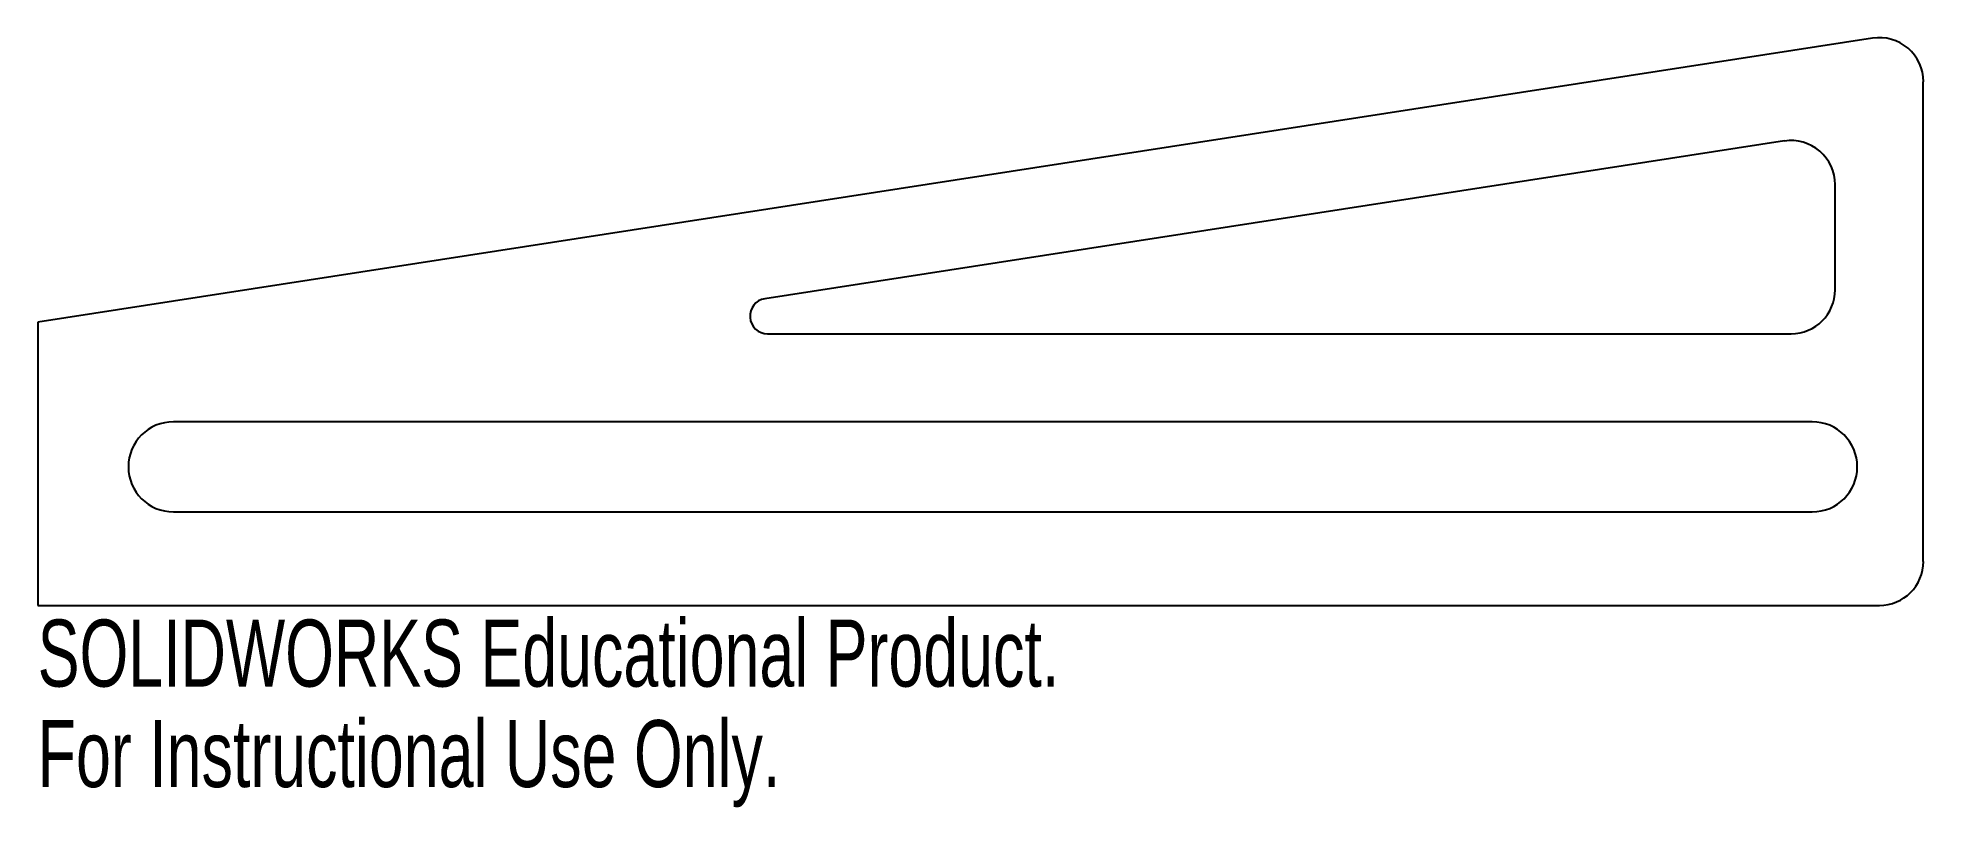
# Model space of a CAD drawing. Header units: millimetres. Extents: x -63 to 73, y -35 to 21.
import ezdxf

# ---------------------------------------------------------------- set-up
doc = ezdxf.new("R2010")
doc.units = ezdxf.units.MM
doc.styles.add('SLDTEXTSTYLE0', font='TXT', dxfattribs={"width": 0.7})

msp = doc.modelspace()

# ---------------------------------------------------------------- linework, layer by layer
at = {"color": 7, "linetype": 'Continuous', "lineweight": 25}
for p, q in [((69.54, 20.92), (-62.79, 0.43)), ((73.2, -16.82), (73.2, 17.78)), ((63.19, 13.51), (-10.34, 2.13)), ((66.85, 2.77), (66.85, 10.37)), ((-62.79, 0.43), (-62.79, -20)), ((-10.15, -0.4), (63.67, -0.4)), ((65.19, -6.75), (-53, -6.75)), ((-53, -13.25), (65.19, -13.25)), ((-62.79, -20), (70.03, -20))]:
    msp.add_line(p, q, dxfattribs=at)
for centre, radius, start, end in [((70.03, 17.78), 3.18, 0, 98.8029), ((63.67, 10.37), 3.17, 0, 98.8029), ((63.67, 2.77), 3.17, 270, 0), ((-10.15, 0.87), 1.27, 98.8029, 270), ((-53, -10), 3.25, 90, 270), ((65.19, -10), 3.25, 270, 90), ((70.03, -16.82), 3.18, 270, 0)]:
    msp.add_arc(centre, radius, start, end, dxfattribs=at)

# ---------------------------------------------------------------- texts
at = {"color": 7, "linetype": 'Continuous', "char_height": 4.8336, "attachment_point": 1, "style": 'SLDTEXTSTYLE0'}
for s, insert in [('SOLIDWORKS Educational Product.', (-62.79, -21.02)), ('For Instructional Use Only.', (-62.79, -28.27))]:
    msp.add_mtext(s, dxfattribs=dict(at, insert=insert))

doc.saveas('drawing.dxf')
